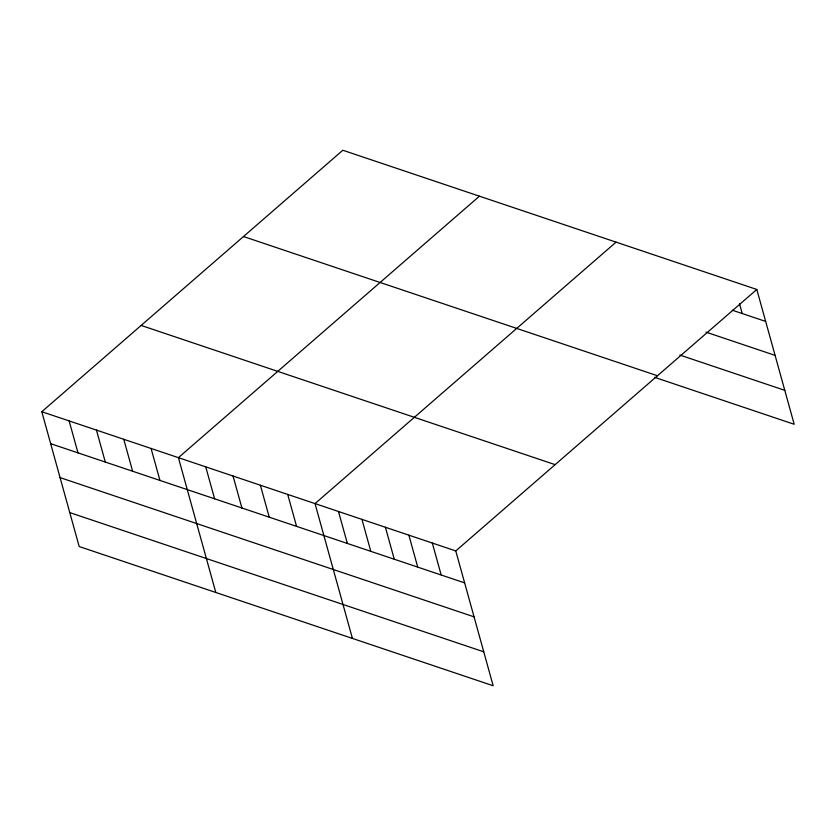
<?xml version="1.0" encoding="UTF-8"?>
<svg xmlns="http://www.w3.org/2000/svg" width="836" height="836" viewBox="0 0 836 836"><rect width="100%" height="100%" fill="white"/><g stroke="black" fill="none" stroke-linecap="round" stroke-linejoin="round"><path stroke-width="1.25" d="M41.8 411.72L455.777 550.934L493.167 685.75L79.19 546.535L41.8 411.72L342.833 150.25L756.81 289.465L794.2 424.28L654.682 377.36M479.446 196.188L178.413 457.658L215.803 592.473M616.059 242.137L315.026 503.596L352.416 638.422M455.777 550.934L756.81 289.465M732.336 310.219L765.672 321.421M705.95 332.122L775.087 355.373M679.835 355.049L784.785 390.339M243.495 236.536L657.472 375.751M141.138 325.434L555.125 464.649M50.662 443.676L464.638 582.891M60.077 477.617L474.054 616.843M69.775 512.593L483.751 651.808M739.484 303.708L742.211 313.542M432.316 543.045L441.189 575.001M408.867 535.155L417.728 567.121M385.406 527.265L394.268 559.232M361.946 519.375L370.808 551.342M338.486 511.486L347.348 543.452M287.709 494.41L296.571 526.377M260.383 485.225L269.244 517.181M233.056 476.039L241.917 507.995M205.74 466.843L214.601 498.81M151.086 448.472L159.958 480.428M123.77 439.276L132.631 471.243M96.443 430.091L105.305 462.057M69.127 420.905L77.988 452.861"/></g></svg>
